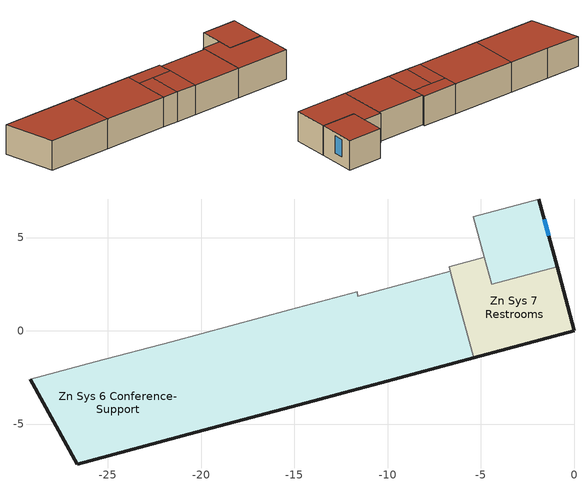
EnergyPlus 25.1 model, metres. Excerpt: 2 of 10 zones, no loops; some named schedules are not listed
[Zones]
Zn Sys 6 Conference-Support
 floor outside (OtherFloorU071): -11.64,2.09 -11.59,1.86 -11.27,0.66 -14.86,-0.3 -15.24,1.12 z0; -1.89,7.07 -0.92,3.44 -4.43,2.5 -5.4,6.13 z0; -11.27,0.66 -10.35,-2.77 -12.36,-3.31 -13.28,0.12 z0; -13.28,0.12 -12.36,-3.31 -13.94,-3.74 -14.86,-0.3 z0; -6.64,3.19 -6.32,1.99 -5.4,-1.45 -10.35,-2.77 -11.59,1.86 z0; -15.24,1.12 -13.94,-3.74 -20.29,-5.44 -21.58,-0.58 z0; -21.58,-0.58 -20.29,-5.44 -26.64,-7.14 -29.16,-2.6 z0
 wall outside (MetalFrameWallU055): -0.92,3.44 -1.89,7.07 / -29.16,-2.6 -26.64,-7.14 -20.29,-5.44 -13.94,-3.74 -12.36,-3.31 -10.35,-2.77 -5.4,-1.45 z0:3.05
 wall to Zn Sys 4 Open Office (MetalFrameWallInterior): -1.89,7.07 -5.4,6.13 -4.82,3.95 / -6.64,3.19 -11.59,1.86 -11.64,2.09 -15.24,1.12 -21.58,-0.58 -25.68,-1.67 z0:3.05
 wall to Zn Sys 7 Restrooms (WoodFrameIntWallU099 Reversed): -5.4,-1.45 -6.32,1.99 -6.64,3.19 z0:3.05
 wall to Zn Sys 7 Restrooms (WoodFrameIntWallU099): -4.82,3.95 -4.43,2.5 -0.92,3.44 z0:3.05
 wall to Zn Sys 5 Conference-Office (MetalFrameWallInterior): -25.68,-1.67 -29.16,-2.6 z0:3.05
 window (Exterior Window - Fixed): -1.36,5.09 -1.6,5.97 z0.91:2.68
 roof outside (FlatNonresWoodFramingAndOtherRoofU028): -14.86,-0.3 -11.27,0.66 -11.59,1.86 -11.64,2.09 -15.24,1.12 z3.05; -4.43,2.5 -0.92,3.44 -1.89,7.07 -5.4,6.13 z3.05; -12.36,-3.31 -10.35,-2.77 -11.27,0.66 -13.28,0.12 z3.05; -13.94,-3.74 -12.36,-3.31 -13.28,0.12 -14.86,-0.3 z3.05; -10.35,-2.77 -5.4,-1.45 -6.32,1.99 -6.64,3.19 -11.59,1.86 z3.05; -20.29,-5.44 -13.94,-3.74 -15.24,1.12 -21.58,-0.58 z3.05; -26.64,-7.14 -20.29,-5.44 -21.58,-0.58 -29.16,-2.6 z3.05
Zn Sys 7 Restrooms
 floor outside (OtherFloorUnconditioned): -4.82,3.95 -4.43,2.5 -0.92,3.44 0,0 -5.4,-1.45 -6.32,1.99 -6.71,3.44 z0
 wall outside (MetalFrameWallUnconditioned): -5.4,-1.45 0,0 -0.92,3.44 z0:3.05
 wall to Zn Sys 4 Open Office (WoodFrameIntWallU099 Reversed): -4.82,3.95 -6.71,3.44 -6.64,3.19 z0:3.05
 roof outside (FlatNonresWoodFramingAndOtherRoofUnconditioned): -5.4,-1.45 0,0 -0.92,3.44 -4.43,2.5 -4.82,3.95 -6.71,3.44 -6.32,1.99 z3.05
[Building]
Building: North Axis {deg}=345; Terrain=Suburbs; Solar Distribution=FullExterior; Maximum Number of Warmup Days=50
[Site:Location]
LOS ANGELES USC: Latitude {deg}=38.69; Longitude {deg}=-121.6; Time Zone {hr}=-8; Elevation {m}=54.5592
[Site:WaterMainsTemperature]
Calculation Method=Schedule; Temperature Schedule=WaterMainCZ09
[SizingPeriod:DesignDay] Day of Month=21; Day Type=SummerDesignDay; Dry-Bulb Temperature Range Modifier Type=DefaultMultipliers; Humidity Condition Type=Wetbulb; Barometric Pressure {Pa}=100663; Wind Speed {m/s}=0.6; Wind Direction {deg}=260; Rain Indicator=No; Snow Indicator=No; Daylight Saving Time Indicator=No; Solar Model Indicator=ASHRAETau; Begin Environment Reset Mode=FullResetAtBeginEnvironment
Name | Month | Maximum Dry-Bulb Temperature {C} | Daily Dry-Bulb Temperature Range {deltaC} | Wetbulb or DewPoint at Maximum Dry-Bulb {C} | ASHRAE Clear Sky Optical Depth for Beam Irradiance (taub) | ASHRAE Clear Sky Optical Depth for Diffuse Irradiance (taud)
LOS ANGELES USC  August .4% Condns DB=>MCWB | 8 | 33.7 | 9.6 | 21.2 | 0.383 | 2.433
LOS ANGELES USC  July .4% Condns DB=>MCWB | 7 | 33.8 | 9.2 | 22.1 | 0.402 | 2.401
LOS ANGELES USC  June .4% Condns DB=>MCWB | 6 | 32.3 | 8.2 | 20.7 | 0.405 | 2.324
LOS ANGELES USC  November .4% Condns DB=>MCWB | 11 | 31.9 | 10.4 | 15.4 | 0.325 | 2.558
[Material]
Name | Roughness | Thickness {m} | Conductivity {W/m-K} | Density {kg/m3} | Specific Heat {J/kg-K} | Thermal Absorptance | Solar Absorptance | Visible Absorptance
Air - Metal Wall Framing - 16 or 24 in. OC; Air - Metal Wall Framing - 16 or 24 in. OC 1 | Smooth | 0.1397 | 1.22017 | 1.28148 | 1004.832 | 0.9 | 0.7 | 0.7
Carpet - 3/4 in. | Smooth | 0.01905 | 0.0455183 | 288.332 | 1381.644 | 0.9 | 0.7 | 0.8
Compliance Insulation R0.02 | Smooth | 8.10768e-05 | 0.0230188 | 16.0185 | 1130.436 | 0.9 | 0.7 | 0.7
Compliance Insulation R1.41 | Smooth | 0.00571591 | 0.0230188 | 16.0185 | 1130.436 | 0.9 | 0.7 | 0.7
Compliance Insulation R14.60 | Smooth | 0.0591861 | 0.0230188 | 16.0185 | 1130.436 | 0.9 | 0.7 | 0.7
Compliance Insulation R34.93 | Smooth | 0.141601 | 0.0230188 | 16.0185 | 1130.436 | 0.9 | 0.7 | 0.8
Compliance Insulation R9.83 | MediumRough | 0.0398691 | 0.0230188 | 16.0185 | 1130.436 | 0.9 | 0.7 | 0.8
Gypsum Board - 1/2 in.; Gypsum Board - 1/2 in. 2 | Smooth | 0.0127 | 0.158656 | 640.739 | 1130.436 | 0.9 | 0.7 | 0.8
Gypsum Board - 1/2 in. 1 | MediumRough | 0.0127 | 0.158656 | 640.739 | 1130.436 | 0.9 | 0.7 | 0.8
Gypsum Board - 5/8 in. | MediumRough | 0.016002 | 0.158656 | 640.739 | 1130.436 | 0.9 | 0.7 | 0.8
Metal Standing Seam - 1/16 in.; Metal Standing Seam - 1/16 in. 1 | MediumRough | 0.0015875 | 2.21534 | 7820.53 | 502.416 | 0.75 | 0.37 | 0.75
Plywood - 5/8 in. | Smooth | 0.016002 | 0.11544 | 480.554 | 1884.06 | 0.9 | 0.7 | 0.7
Plywood - 5/8 in. 1 | MediumRough | 0.016002 | 0.11544 | 480.554 | 1884.06 | 0.9 | 0.7 | 0.8
Stucco - 7/8 in.; Stucco - 7/8 in. 1 | MediumRough | 0.022352 | 0.700948 | 1855.1 | 837.36 | 0.9 | 0.7 | 0.8
[Material:NoMass]
Wood Frame w/ R11.25: Roughness=Smooth; Thermal Resistance {m2-K/W}=1.26865; Thermal Absorptance=0.9; Solar Absorptance=0.7; Visible Absorptance=0.7
[WindowMaterial:SimpleGlazingSystem]
Exterior Window - Fixed Material: U-Factor {W/m2-K}=1.93061; Solar Heat Gain Coefficient=0.22; Visible Transmittance=0.42
[Construction]
Exterior Window - Fixed: Exterior Window - Fixed Material
FlatNonresWoodFramingAndOtherRoofU028: Metal Standing Seam - 1/16 in., Compliance Insulation R34.93
FlatNonresWoodFramingAndOtherRoofUnconditioned: Metal Standing Seam - 1/16 in. 1
MetalFrameWallInterior: Gypsum Board - 5/8 in., Air - Metal Wall Framing - 16 or 24 in. OC 1, Gypsum Board - 5/8 in.
MetalFrameWallU055: Stucco - 7/8 in., Compliance Insulation R14.60, Compliance Insulation R1.41, Compliance Insulation R0.02, Compliance Insulation R0.02, Air - Metal Wall Framing - 16 or 24 in. OC, Gypsum Board - 1/2 in.
MetalFrameWallUnconditioned: Stucco - 7/8 in. 1
OtherFloorU071: Compliance Insulation R9.83, Plywood - 5/8 in., Carpet - 3/4 in.
OtherFloorUnconditioned: Plywood - 5/8 in. 1
WoodFrameIntWallU099: Gypsum Board - 1/2 in. 1, Wood Frame w/ R11.25, Gypsum Board - 1/2 in. 2
WoodFrameIntWallU099 Reversed: Gypsum Board - 1/2 in. 2, Wood Frame w/ R11.25, Gypsum Board - 1/2 in. 1
[Zone] Multiplier=1; Part of Total Floor Area=Yes
Zn Sys 6 Conference-Support; Zn Sys 7 Restrooms
[InternalMass]
Merged ST000006_W20 Reversed - ST000006_W20 Reversed Reversed: Construction=MetalFrameWallInterior; Zone or ZoneList=Zn Sys 6 Conference-Support; Surface Area {m2}=15.3266
[People] Number of People Schedule=OfficeOccupancy; Fraction Radiant=0.3
Name | Zone or ZoneList or Space or SpaceList | Number of People Calculation Method | Number of People | Sensible Heat Fraction | Activity Level Schedule | People per Floor Area {person/m2}
Zn 112 Huddle Space People | Zn Sys 6 Conference-Support | People | 4.85328 | 0.6125 | Zn 112 Huddle Space People Activity Level
Zn 120 Conference Space People | Zn Sys 6 Conference-Support | People | 12.8954 | 0.6125 | Zn 120 Conference Space People Activity Level
Zn 131 Support Space People | Zn Sys 6 Conference-Support | People | 27.1055 | 0.6125 | Zn 131 Support Space People Activity Level
Zn 113 Restroom Space People | Zn Sys 7 Restrooms | People/Area |  | 0.5 | Zn 113 Restroom Space People Activity Level | 0.0538196
[Lights] Schedule=OfficeLights; Return Air Fraction=0; Fraction Radiant=0.97; Fraction Replaceable=1
Name | Zone or ZoneList or Space or SpaceList | Design Level Calculation Method | Lighting Level {W} | Watts per Floor Area {W/m2}
Zn 112 Huddle Space Regulated Lights | Zn Sys 6 Conference-Support | LightingLevel | 110.302
Zn 120 Conference Space Regulated Lights | Zn Sys 6 Conference-Support | LightingLevel | 293.077
Zn 131 Support Space Regulated Lights | Zn Sys 6 Conference-Support | LightingLevel | 616.034
Zn 113 Restroom Space Regulated Lights | Zn Sys 7 Restrooms | Watts/Area |  | 6.99654
[ElectricEquipment] Zone or ZoneList or Space or SpaceList=Zn Sys 6 Conference-Support; Schedule=OfficeReceptacle; Design Level Calculation Method=EquipmentLevel; Fraction Latent=0; Fraction Radiant=0.2; Fraction Lost=0
Name | Design Level {W}
Zn 112 Huddle Space Recepticle Loads | 147.069
Zn 120 Conference Space Recepticle Loads | 390.769
Zn 131 Support Space Recepticle Loads | 821.379
[ZoneInfiltration:DesignFlowRate] Constant Term Coefficient=0; Temperature Term Coefficient=0; Velocity Term Coefficient=0.224052; Velocity Squared Term Coefficient=0; Density Basis=Outdoor
Name | Zone or ZoneList or Space or SpaceList | Schedule | Design Flow Rate Calculation Method | Design Flow Rate {m3/s} | Flow Rate per Exterior Surface Area {m3/s-m2}
Zn 112 Huddle Space Space Infiltration Design Flow Rate 1 | Zn Sys 6 Conference-Support | OfficeInfiltration | Flow/Zone | 0.0136952
Zn 120 Conference Space Space Infiltration Design Flow Rate 1 | Zn Sys 6 Conference-Support | OfficeInfiltration | Flow/Zone | 0.0428607
Zn 131 Support Space Space Infiltration Design Flow Rate 1 | Zn Sys 6 Conference-Support | OfficeInfiltration | Flow/Zone | 0.0561563
Zn 113 Restroom Space Space Infiltration Design Flow Rate 1 | Zn Sys 7 Restrooms | On | Flow/ExteriorWallArea |  | 0.00119482
[Zone equipment]
Zn Sys 7 Restrooms: Zn Sys 7 Restrooms BaseExhFan
[Sizing:Zone]
Zn Sys 7 Restrooms: Zone Cooling Design Supply Air Temperature Input Method=SupplyAirTemperature; Zone Cooling Design Supply Air Temperature {C}=14; Zone Cooling Design Supply Air Temperature Difference {deltaC}=11.11; Zone Heating Design Supply Air Temperature Input Method=SupplyAirTemperature; Zone Heating Design Supply Air Temperature {C}=40; Zone Heating Design Supply Air Temperature Difference {deltaC}=11.11; Zone Cooling Design Supply Air Humidity Ratio {kgWater/kgDryAir}=0.0085; Zone Heating Design Supply Air Humidity Ratio {kgWater/kgDryAir}=0.008; Design Specification Outdoor Air Object=Zn Sys 7 Restrooms Design Specification Outdoor Air; Zone Heating Sizing Factor=1; Zone Cooling Sizing Factor=1; Cooling Design Air Flow Method=DesignDay; Cooling Design Air Flow Rate {m3/s}=0; Cooling Minimum Air Flow per Zone Floor Area {m3/s-m2}=0; Cooling Minimum Air Flow {m3/s}=0; Cooling Minimum Air Flow Fraction=0; Heating Design Air Flow Method=DesignDay; Heating Design Air Flow Rate {m3/s}=0; Heating Maximum Air Flow per Zone Floor Area {m3/s-m2}=0; Heating Maximum Air Flow {m3/s}=0; Heating Maximum Air Flow Fraction=0; Account for Dedicated Outdoor Air System=No; Zone Load Sizing Method=Sensible Load Only No Latent Load; Zone Latent Cooling Design Supply Air Humidity Ratio Input Method=HumidityRatioDifference; Zone Cooling Design Supply Air Humidity Ratio Difference {kgWater/kgDryAir}=0.005; Zone Latent Heating Design Supply Air Humidity Ratio Input Method=HumidityRatioDifference; Zone Humidification Design Supply Air Humidity Ratio Difference {kgWater/kgDryAir}=0.005; Type of Space Sum to Use=Coincident
[DesignSpecification:OutdoorAir]
Zn Sys 7 Restrooms Design Specification Outdoor Air: Outdoor Air Method=Maximum; Outdoor Air Flow per Person {m3/s-person}=0; Outdoor Air Flow per Zone Floor Area {m3/s-m2}=0; Outdoor Air Flow per Zone {m3/s}=0; Outdoor Air Flow Air Changes per Hour {1/hr}=0
[Schedule:Year]
OfficeOccupancy: OfficeOccupancyWk, 1, 1, 12, 31
OfficeLights: OfficeLightsWk, 1, 1, 12, 31
OfficeReceptacle: OfficeReceptacleWk, 1, 1, 12, 31
On: OnWk, 1, 1, 12, 31
Zn 112 Huddle Space People Activity Level: Zn 112 Huddle Space People Activity Level Week Rule - Jan1-Dec31, 1, 1, 12, 31
Zn 120 Conference Space People Activity Level: Zn 120 Conference Space People Activity Level Week Rule - Jan1-Dec31, 1, 1, 12, 31
Zn 131 Support Space People Activity Level: Zn 131 Support Space People Activity Level Week Rule - Jan1-Dec31, 1, 1, 12, 31
Zn 113 Restroom Space People Activity Level: Zn 113 Restroom Space People Activity Level Week Rule - Jan1-Dec31, 1, 1, 12, 31
OfficeInfiltration: OfficeInfiltrationWk, 1, 1, 12, 31
WaterMainCZ09: WaterMainCZ09JanWk, 1, 1, 1, 31, WaterMainCZ09FebWk, 2, 1, 2, 28, WaterMainCZ09MarWk, 3, 1, 3, 31, WaterMainCZ09AprWk, 4, 1, 4, 30, WaterMainCZ09MayWk, 5, 1, 5, 31, WaterMainCZ09JunWk, 6, 1, 6, 30, WaterMainCZ09JulWk, 7, 1, 7, 31, WaterMainCZ09AugWk, 8, 1, 8, 31, WaterMainCZ09SepWk, 9, 1, 9, 30, WaterMainCZ09OctWk, 10, 1, 10, 31, WaterMainCZ09NovWk, 11, 1, 11, 30, WaterMainCZ09DecWk, 12, 1, 12, 31
[Schedule:Week:Daily]
OfficeOccupancyWk: OfficeOccupancySun, OfficeOccupancyWD, OfficeOccupancyWD, OfficeOccupancyWD, OfficeOccupancyWD, OfficeOccupancyWD, OfficeOccupancySat, OfficeOccupancySun, OnDay, OffDay, OfficeOccupancySun, OfficeOccupancySun
OfficeLightsWk: OfficeLightsSun, OfficeLightsWD, OfficeLightsWD, OfficeLightsWD, OfficeLightsWD, OfficeLightsWD, OfficeLightsSat, OfficeLightsSun, OnDay, OffDay, OfficeLightsSun, OfficeLightsSun
OfficeReceptacleWk: OfficeReceptacleSun, OfficeReceptacleWD, OfficeReceptacleWD, OfficeReceptacleWD, OfficeReceptacleWD, OfficeReceptacleWD, OfficeReceptacleSat, OfficeReceptacleSun, OnDay, OffDay, OfficeReceptacleSun, OfficeReceptacleSun
OnWk: OnDay, OnDay, OnDay, OnDay, OnDay, OnDay, OnDay, OnDay, OnDay, OnDay, OnDay, OnDay
Zn 112 Huddle Space People Activity Level Week Rule - Jan1-Dec31: Zn 112 Huddle Space People Activity Level Default Day, Zn 112 Huddle Space People Activity Level Default Day, Zn 112 Huddle Space People Activity Level Default Day, Zn 112 Huddle Space People Activity Level Default Day, Zn 112 Huddle Space People Activity Level Default Day, Zn 112 Huddle Space People Activity Level Default Day, Zn 112 Huddle Space People Activity Level Default Day, Zn 112 Huddle Space People Activity Level Default Day, Zn 112 Huddle Space People Activity Level Default Day, Zn 112 Huddle Space People Activity Level Default Day, Zn 112 Huddle Space People Activity Level Default Day, Zn 112 Huddle Space People Activity Level Default Day
Zn 120 Conference Space People Activity Level Week Rule - Jan1-Dec31: Zn 120 Conference Space People Activity Level Default Day, Zn 120 Conference Space People Activity Level Default Day, Zn 120 Conference Space People Activity Level Default Day, Zn 120 Conference Space People Activity Level Default Day, Zn 120 Conference Space People Activity Level Default Day, Zn 120 Conference Space People Activity Level Default Day, Zn 120 Conference Space People Activity Level Default Day, Zn 120 Conference Space People Activity Level Default Day, Zn 120 Conference Space People Activity Level Default Day, Zn 120 Conference Space People Activity Level Default Day, Zn 120 Conference Space People Activity Level Default Day, Zn 120 Conference Space People Activity Level Default Day
Zn 131 Support Space People Activity Level Week Rule - Jan1-Dec31: Zn 131 Support Space People Activity Level Default Day, Zn 131 Support Space People Activity Level Default Day, Zn 131 Support Space People Activity Level Default Day, Zn 131 Support Space People Activity Level Default Day, Zn 131 Support Space People Activity Level Default Day, Zn 131 Support Space People Activity Level Default Day, Zn 131 Support Space People Activity Level Default Day, Zn 131 Support Space People Activity Level Default Day, Zn 131 Support Space People Activity Level Default Day, Zn 131 Support Space People Activity Level Default Day, Zn 131 Support Space People Activity Level Default Day, Zn 131 Support Space People Activity Level Default Day
Zn 113 Restroom Space People Activity Level Week Rule - Jan1-Dec31: Zn 113 Restroom Space People Activity Level Default Day, Zn 113 Restroom Space People Activity Level Default Day, Zn 113 Restroom Space People Activity Level Default Day, Zn 113 Restroom Space People Activity Level Default Day, Zn 113 Restroom Space People Activity Level Default Day, Zn 113 Restroom Space People Activity Level Default Day, Zn 113 Restroom Space People Activity Level Default Day, Zn 113 Restroom Space People Activity Level Default Day, Zn 113 Restroom Space People Activity Level Default Day, Zn 113 Restroom Space People Activity Level Default Day, Zn 113 Restroom Space People Activity Level Default Day, Zn 113 Restroom Space People Activity Level Default Day
OfficeInfiltrationWk: OfficeInfiltrationSun, OfficeInfiltrationWD, OfficeInfiltrationWD, OfficeInfiltrationWD, OfficeInfiltrationWD, OfficeInfiltrationWD, OfficeInfiltrationSat, OfficeInfiltrationSun, OfficeInfiltrationWD, OfficeInfiltrationWD, OfficeInfiltrationSun, OfficeInfiltrationSun
WaterMainCZ09AprWk: WaterMainCZ09Apr, WaterMainCZ09Apr, WaterMainCZ09Apr, WaterMainCZ09Apr, WaterMainCZ09Apr, WaterMainCZ09Apr, WaterMainCZ09Apr, WaterMainCZ09Apr, WaterMainCZ09Apr, WaterMainCZ09Apr, WaterMainCZ09Apr, WaterMainCZ09Apr
WaterMainCZ09AugWk: WaterMainCZ09Aug, WaterMainCZ09Aug, WaterMainCZ09Aug, WaterMainCZ09Aug, WaterMainCZ09Aug, WaterMainCZ09Aug, WaterMainCZ09Aug, WaterMainCZ09Aug, WaterMainCZ09Aug, WaterMainCZ09Aug, WaterMainCZ09Aug, WaterMainCZ09Aug
WaterMainCZ09DecWk: WaterMainCZ09Dec, WaterMainCZ09Dec, WaterMainCZ09Dec, WaterMainCZ09Dec, WaterMainCZ09Dec, WaterMainCZ09Dec, WaterMainCZ09Dec, WaterMainCZ09Dec, WaterMainCZ09Dec, WaterMainCZ09Dec, WaterMainCZ09Dec, WaterMainCZ09Dec
WaterMainCZ09FebWk: WaterMainCZ09Feb, WaterMainCZ09Feb, WaterMainCZ09Feb, WaterMainCZ09Feb, WaterMainCZ09Feb, WaterMainCZ09Feb, WaterMainCZ09Feb, WaterMainCZ09Feb, WaterMainCZ09Feb, WaterMainCZ09Feb, WaterMainCZ09Feb, WaterMainCZ09Feb
WaterMainCZ09JanWk: WaterMainCZ09Jan, WaterMainCZ09Jan, WaterMainCZ09Jan, WaterMainCZ09Jan, WaterMainCZ09Jan, WaterMainCZ09Jan, WaterMainCZ09Jan, WaterMainCZ09Jan, WaterMainCZ09Jan, WaterMainCZ09Jan, WaterMainCZ09Jan, WaterMainCZ09Jan
WaterMainCZ09JulWk: WaterMainCZ09Jul, WaterMainCZ09Jul, WaterMainCZ09Jul, WaterMainCZ09Jul, WaterMainCZ09Jul, WaterMainCZ09Jul, WaterMainCZ09Jul, WaterMainCZ09Jul, WaterMainCZ09Jul, WaterMainCZ09Jul, WaterMainCZ09Jul, WaterMainCZ09Jul
WaterMainCZ09JunWk: WaterMainCZ09Jun, WaterMainCZ09Jun, WaterMainCZ09Jun, WaterMainCZ09Jun, WaterMainCZ09Jun, WaterMainCZ09Jun, WaterMainCZ09Jun, WaterMainCZ09Jun, WaterMainCZ09Jun, WaterMainCZ09Jun, WaterMainCZ09Jun, WaterMainCZ09Jun
WaterMainCZ09MarWk: WaterMainCZ09Mar, WaterMainCZ09Mar, WaterMainCZ09Mar, WaterMainCZ09Mar, WaterMainCZ09Mar, WaterMainCZ09Mar, WaterMainCZ09Mar, WaterMainCZ09Mar, WaterMainCZ09Mar, WaterMainCZ09Mar, WaterMainCZ09Mar, WaterMainCZ09Mar
WaterMainCZ09MayWk: WaterMainCZ09May, WaterMainCZ09May, WaterMainCZ09May, WaterMainCZ09May, WaterMainCZ09May, WaterMainCZ09May, WaterMainCZ09May, WaterMainCZ09May, WaterMainCZ09May, WaterMainCZ09May, WaterMainCZ09May, WaterMainCZ09May
WaterMainCZ09NovWk: WaterMainCZ09Nov, WaterMainCZ09Nov, WaterMainCZ09Nov, WaterMainCZ09Nov, WaterMainCZ09Nov, WaterMainCZ09Nov, WaterMainCZ09Nov, WaterMainCZ09Nov, WaterMainCZ09Nov, WaterMainCZ09Nov, WaterMainCZ09Nov, WaterMainCZ09Nov
WaterMainCZ09OctWk: WaterMainCZ09Oct, WaterMainCZ09Oct, WaterMainCZ09Oct, WaterMainCZ09Oct, WaterMainCZ09Oct, WaterMainCZ09Oct, WaterMainCZ09Oct, WaterMainCZ09Oct, WaterMainCZ09Oct, WaterMainCZ09Oct, WaterMainCZ09Oct, WaterMainCZ09Oct
WaterMainCZ09SepWk: WaterMainCZ09Sep, WaterMainCZ09Sep, WaterMainCZ09Sep, WaterMainCZ09Sep, WaterMainCZ09Sep, WaterMainCZ09Sep, WaterMainCZ09Sep, WaterMainCZ09Sep, WaterMainCZ09Sep, WaterMainCZ09Sep, WaterMainCZ09Sep, WaterMainCZ09Sep
[Schedule:Day:Interval]
OfficeOccupancySun: No, 01:00, 0, 02:00, 0, 03:00, 0, 04:00, 0, 05:00, 0, 06:00, 0, 07:00, 0.05, 08:00, 0.05, 09:00, 0.05, 10:00, 0.05, 11:00, 0.05, 12:00, 0.05, 13:00, 0.05, 14:00, 0.05, 15:00, 0.05, 16:00, 0.05, 17:00, 0.05, 18:00, 0.05, 19:00, 0, 20:00, 0, 21:00, 0, 22:00, 0, 23:00, 0, 24:00, 0
OfficeOccupancyWD: No, 01:00, 0, 02:00, 0, 03:00, 0, 04:00, 0, 05:00, 0, 06:00, 0, 07:00, 0.1, 08:00, 0.2, 09:00, 0.95, 10:00, 0.95, 11:00, 0.95, 12:00, 0.95, 13:00, 0.5, 14:00, 0.95, 15:00, 0.95, 16:00, 0.95, 17:00, 0.95, 18:00, 0.3, 19:00, 0.1, 20:00, 0.1, 21:00, 0.1, 22:00, 0.1, 23:00, 0.05, 24:00, 0.05
OfficeOccupancySat: No, 01:00, 0, 02:00, 0, 03:00, 0, 04:00, 0, 05:00, 0, 06:00, 0, 07:00, 0.1, 08:00, 0.1, 09:00, 0.3, 10:00, 0.3, 11:00, 0.3, 12:00, 0.3, 13:00, 0.1, 14:00, 0.1, 15:00, 0.1, 16:00, 0.1, 17:00, 0.1, 18:00, 0.05, 19:00, 0.05, 20:00, 0, 21:00, 0, 22:00, 0, 23:00, 0, 24:00, 0
OnDay; OfficeInfiltrationSun: No, 01:00, 1, 02:00, 1, 03:00, 1, 04:00, 1, 05:00, 1, 06:00, 1, 07:00, 1, 08:00, 1, 09:00, 1, 10:00, 1, 11:00, 1, 12:00, 1, 13:00, 1, 14:00, 1, 15:00, 1, 16:00, 1, 17:00, 1, 18:00, 1, 19:00, 1, 20:00, 1, 21:00, 1, 22:00, 1, 23:00, 1, 24:00, 1
OffDay: No, 01:00, 0, 02:00, 0, 03:00, 0, 04:00, 0, 05:00, 0, 06:00, 0, 07:00, 0, 08:00, 0, 09:00, 0, 10:00, 0, 11:00, 0, 12:00, 0, 13:00, 0, 14:00, 0, 15:00, 0, 16:00, 0, 17:00, 0, 18:00, 0, 19:00, 0, 20:00, 0, 21:00, 0, 22:00, 0, 23:00, 0, 24:00, 0
OfficeLightsSun; OfficeReceptacleSun: No, 01:00, 0.05, 02:00, 0.05, 03:00, 0.05, 04:00, 0.05, 05:00, 0.05, 06:00, 0.05, 07:00, 0.05, 08:00, 0.05, 09:00, 0.05, 10:00, 0.05, 11:00, 0.05, 12:00, 0.05, 13:00, 0.05, 14:00, 0.05, 15:00, 0.05, 16:00, 0.05, 17:00, 0.05, 18:00, 0.05, 19:00, 0.05, 20:00, 0.05, 21:00, 0.05, 22:00, 0.05, 23:00, 0.05, 24:00, 0.05
OfficeLightsWD: No, 01:00, 0.05, 02:00, 0.05, 03:00, 0.05, 04:00, 0.05, 05:00, 0.05, 06:00, 0.1, 07:00, 0.1, 08:00, 0.3, 09:00, 0.65, 10:00, 0.65, 11:00, 0.65, 12:00, 0.65, 13:00, 0.65, 14:00, 0.65, 15:00, 0.65, 16:00, 0.65, 17:00, 0.65, 18:00, 0.35, 19:00, 0.3, 20:00, 0.3, 21:00, 0.2, 22:00, 0.2, 23:00, 0.1, 24:00, 0.05
OfficeLightsSat; OfficeReceptacleSat: No, 01:00, 0.05, 02:00, 0.05, 03:00, 0.05, 04:00, 0.05, 05:00, 0.05, 06:00, 0.05, 07:00, 0.1, 08:00, 0.1, 09:00, 0.3, 10:00, 0.3, 11:00, 0.3, 12:00, 0.3, 13:00, 0.15, 14:00, 0.15, 15:00, 0.15, 16:00, 0.15, 17:00, 0.15, 18:00, 0.05, 19:00, 0.05, 20:00, 0.05, 21:00, 0.05, 22:00, 0.05, 23:00, 0.05, 24:00, 0.05
OfficeReceptacleWD: No, 01:00, 0.05, 02:00, 0.05, 03:00, 0.05, 04:00, 0.05, 05:00, 0.05, 06:00, 0.1, 07:00, 0.1, 08:00, 0.3, 09:00, 0.9, 10:00, 0.9, 11:00, 0.9, 12:00, 0.9, 13:00, 0.9, 14:00, 0.9, 15:00, 0.9, 16:00, 0.9, 17:00, 0.9, 18:00, 0.5, 19:00, 0.3, 20:00, 0.3, 21:00, 0.2, 22:00, 0.2, 23:00, 0.1, 24:00, 0.05
Zn 112 Huddle Space People Activity Level Default Day; Zn 120 Conference Space People Activity Level Default Day; Zn 131 Support Space People Activity Level Default Day: No, 24:00, 117.228
Zn 113 Restroom Space People Activity Level Default Day: No, 24:00, 146.536
OfficeInfiltrationSat: No, 01:00, 1, 02:00, 1, 03:00, 1, 04:00, 1, 05:00, 1, 06:00, 0.25, 07:00, 0.25, 08:00, 0.25, 09:00, 0.25, 10:00, 0.25, 11:00, 0.25, 12:00, 0.25, 13:00, 0.25, 14:00, 0.25, 15:00, 0.25, 16:00, 0.25, 17:00, 0.25, 18:00, 0.25, 19:00, 0.25, 20:00, 1, 21:00, 1, 22:00, 1, 23:00, 1, 24:00, 1
OfficeInfiltrationWD: No, 01:00, 1, 02:00, 1, 03:00, 1, 04:00, 1, 05:00, 1, 06:00, 0.25, 07:00, 0.25, 08:00, 0.25, 09:00, 0.25, 10:00, 0.25, 11:00, 0.25, 12:00, 0.25, 13:00, 0.25, 14:00, 0.25, 15:00, 0.25, 16:00, 0.25, 17:00, 0.25, 18:00, 0.25, 19:00, 0.25, 20:00, 0.25, 21:00, 0.25, 22:00, 0.25, 23:00, 0.25, 24:00, 0.25
